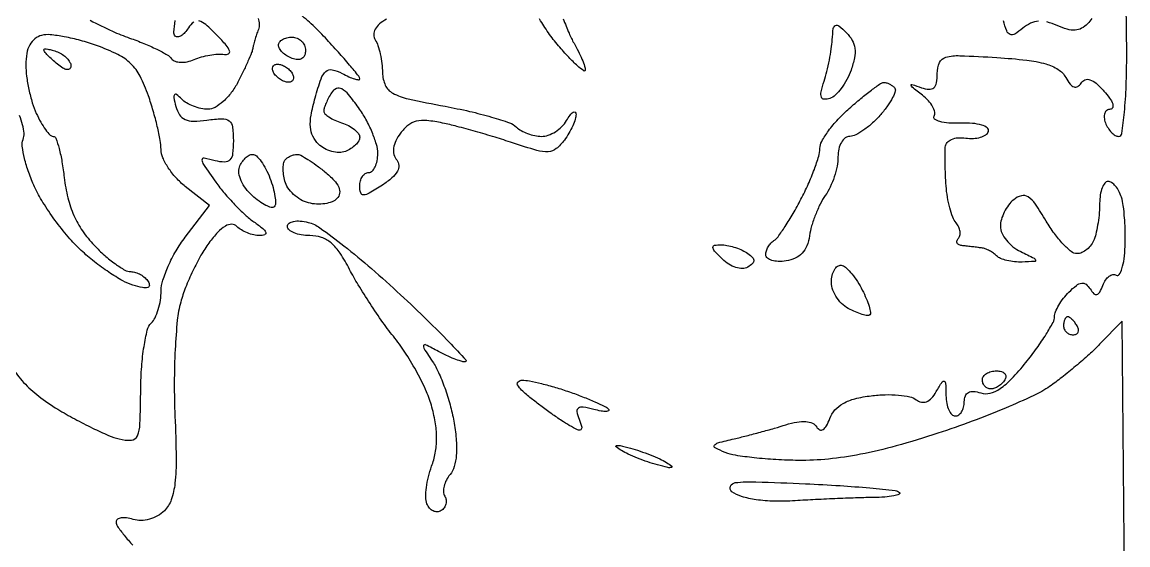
# Model space of a CAD drawing. Extents: x 0 to 102, y 0 to 135.
# Drawn here: x 91.16 to 101.53, y 16.05 to 20.95 of the extents above; entities that cross this region are included whole.
import ezdxf

# ---------------------------------------------------------------- set-up
doc = ezdxf.new("R2010")
doc.units = 0
doc.header["$MEASUREMENT"] = 0

msp = doc.modelspace()

# ---------------------------------------------------------------- linework, layer by layer
for points in [[(88.9569, 18.19047, 0.000001), (89.104993, 18.251533, 0.000001), (89.270403, 18.319737, 0.000001), (89.427824, 18.384646, 0.000001), (89.548945, 18.434589, 0.021636)], [(94.581665, 20.980193, 0.050036), (94.514775, 20.935272, 0.093547), (94.473264, 20.885269, 0.126562), (94.460021, 20.834371, 0.144475), (94.474092, 20.786205, -0.063643), (94.499434, 20.732937, -0.024398), (94.52121, 20.65369, -0.023686), (94.536731, 20.564355, -0.026858), (94.542894, 20.47763, 0.101831), (94.569152, 20.360321, 0.165203), (94.638158, 20.286341, 0.069657), (94.784333, 20.23238, 0.008009), (95.128739, 20.163094, -0.01092), (95.358109, 20.115559, -0.014225), (95.565618, 20.061548, -0.011835), (95.734792, 20.007962, -0.114238), (95.798326, 19.968314, 0.068677), (95.842504, 19.934851, 0.038999), (95.903489, 19.906649, 0.038126), (95.970616, 19.887419, 0.050736), (96.033716, 19.881, 0.085946), (96.096742, 19.891914, 0.0552), (96.163625, 19.92449, 0.053595), (96.224051, 19.972421, 0.06652), (96.268024, 20.02905, -0.025209), (96.301487, 20.08037, -0.09032), (96.32968, 20.107296, -0.325917), (96.347432, 20.106446, -0.219452), (96.356827, 20.08752, -0.085907), (96.350411, 20.042852, -0.027037), (96.326034, 19.979657, -0.026113), (96.290686, 19.910823, -0.026192), (96.248388, 19.846121, -0.064142), (96.171976, 19.765641, -0.158769), (96.096991, 19.736705, -0.084111), (95.989342, 19.749078, -0.010277), (95.761938, 19.820126, 0.006808), (95.59766, 19.872705, 0.005007), (95.41427, 19.926659, 0.00506), (95.239723, 19.974215, 0.01123), (95.105598, 20.006104, 0.027981), (94.959278, 20.028969, 0.084403), (94.858906, 20.021998, 0.109112), (94.781448, 19.984092, 0.066836), (94.710743, 19.910419, 0.046317), (94.667532, 19.838136, 0.077221), (94.647157, 19.770378, 0.095111), (94.650278, 19.710052, 0.113328), (94.675874, 19.659289, -0.162667), (94.695574, 19.608531, -0.142424), (94.68226, 19.552982, -0.086412), (94.631712, 19.491808, -0.031956), (94.541979, 19.424449, -0.010187), (94.418818, 19.34729, -0.122888), (94.365715, 19.331169, -0.346369), (94.338113, 19.350737, -0.071935), (94.329, 19.41375, -0.063824), (94.335314, 19.463013, -0.081689), (94.353851, 19.50475, -0.098557), (94.381337, 19.532675, -0.150331), (94.4136, 19.5426, 0.198434), (94.445922, 19.555953, 0.085712), (94.473349, 19.594679, 0.065678), (94.491977, 19.65203, 0.045756), (94.4982, 19.71989, 0.072025), (94.485802, 19.805512, 0.027307), (94.44517, 19.919575, 0.026365), (94.386769, 20.040621, 0.029142), (94.317674, 20.150707, 0.017631), (94.224433, 20.272336, 0.09412), (94.160399, 20.325598, 0.228869), (94.110015, 20.328429, 0.154217), (94.065169, 20.290666, 0.019895), (94.037523, 20.242949, 0.020294), (94.013954, 20.193496, 0.020555), (93.997054, 20.149011, 0.075023), (93.991895, 20.119351, 0.208868), (94.002487, 20.09354, 0.045931), (94.040683, 20.062791, 0.040401), (94.095104, 20.032689, 0.029296), (94.1598, 20.0079, -0.041043), (94.224548, 19.981332, -0.050783), (94.279297, 19.946016, -0.059344), (94.316986, 19.907757, -0.166342), (94.329, 19.872644, -0.136057), (94.319306, 19.837678, -0.061852), (94.289796, 19.800002, -0.054636), (94.24659, 19.765516, -0.049557), (94.19554, 19.739876, -0.094606), (94.135663, 19.729119, -0.062884), (94.066352, 19.738639, -0.060444), (93.998582, 19.765931, -0.070571), (93.943161, 19.807581, -0.082555), (93.889519, 19.882616, -0.096184), (93.866665, 19.967111, -0.065537), (93.873182, 20.078359, -0.020002), (93.911602, 20.242889, -0.01476), (93.966672, 20.421598, -0.127562), (94.01213, 20.490653, -0.245214), (94.070916, 20.505908, -0.066189), (94.163981, 20.470963, 0.016979), (94.227303, 20.439791, 0.032147), (94.280526, 20.419806, 0.041799), (94.318558, 20.411644, 0.452172), (94.329, 20.420829, 0.172795), (94.320165, 20.445631, 0.003514), (94.234363, 20.549285, 0.007853), (94.130301, 20.669334, 0.005147), (94.006832, 20.804506, 0.018046), (93.874232, 20.936797, 0.022911), (93.742226, 21.048511, 0.021804)], [(91.801753, 20.969406, 0.010391), (92.010712, 20.867871, 0.024373), (92.1717, 20.803048, -0.013851), (92.305292, 20.752496, -0.017029), (92.426825, 20.69771, -0.015573), (92.524741, 20.645645, -0.107078), (92.565012, 20.609373, 0.155564), (92.597589, 20.585225, 0.072679), (92.649791, 20.575503, 0.061435), (92.712541, 20.580767, 0.050825), (92.776512, 20.601115, -0.034259), (92.845763, 20.625693, -0.026035), (92.924379, 20.643314, -0.026606), (93.000189, 20.652088, -0.05419), (93.06, 20.649321, 0.16423), (93.099295, 20.656108, 0.374197), (93.109065, 20.682219, 0.089746), (93.076652, 20.736653, 0.014996), (92.993765, 20.826328, 0.016612), (92.88556, 20.929482, 0.117256), (92.822046, 20.963755, 0.236648)], [(93.375487, 20.987236, -0.0791), (93.38704, 20.933137, -0.105115), (93.379199, 20.883588, 0.010393), (93.361744, 20.835114, 0.009211), (93.345565, 20.783973, 0.009289), (93.332701, 20.737388, 0.027752), (93.326285, 20.704964, -0.061668), (93.315983, 20.666705, -0.00724), (93.28147, 20.585233, -0.008587), (93.237185, 20.489267, -0.006932), (93.186442, 20.387714, -0.043177), (93.125297, 20.290952, -0.047014), (93.049979, 20.209093, -0.052317), (92.972438, 20.152736, -0.131743), (92.905547, 20.1348, -0.054804), (92.84098, 20.141898, -0.038671), (92.771103, 20.163231, -0.039129), (92.706653, 20.194509, -0.063926), (92.658653, 20.231587, 0.027757), (92.612018, 20.273312, 0.419014), (92.592496, 20.270975, 0.21826), (92.586253, 20.244102, 0.013564), (92.605246, 20.162492, 0.07702), (92.639545, 20.083471, 0.148415), (92.691261, 20.038761, 0.109675), (92.770888, 20.022644, 0.031752), (92.896612, 20.033007, -0.025345), (93.039019, 20.046584, -0.179298), (93.104074, 20.025712, -0.197324), (93.136363, 19.968775, -0.031568), (93.1446, 19.838435, -0.027584), (93.137952, 19.71803, -0.157903), (93.111998, 19.660457, -0.218479), (93.062601, 19.639347, -0.05742), (92.975251, 19.651752, 0.018019), (92.869414, 19.67539, 0.476252), (92.850059, 19.658914, 0.146347), (92.863443, 19.617702, 0.003535), (92.979929, 19.451639, 0.02095), (93.05996, 19.348664, 0.015422), (93.156694, 19.241309, 0.015641), (93.254655, 19.145313, 0.033256), (93.337302, 19.078821, -0.015266), (93.4195, 19.017423, -0.124918), (93.447623, 18.980443, -0.429122), (93.438159, 18.958613, -0.087976), (93.391844, 18.9504, -0.055999), (93.336286, 18.956642, -0.038789), (93.275854, 18.975422, -0.039123), (93.219872, 19.002953, -0.062618), (93.177859, 19.035581, 0.198171), (93.128797, 19.055985, 0.134821), (93.069711, 19.039939, 0.074556), (92.998871, 18.982415, 0.025827), (92.914996, 18.880433, 0.030689), (92.840632, 18.765753, 0.017242), (92.76402, 18.618393, 0.017156), (92.696661, 18.46369, 0.026742), (92.650548, 18.325866, 0.043215), (92.619115, 18.15605, 0.011603), (92.598965, 17.882191, 0.011665), (92.59053, 17.568807, 0.011821), (92.59679, 17.256755, -0.007401), (92.608189, 16.862368, -0.031376), (92.596711, 16.626573, -0.054969), (92.562213, 16.473166, -0.114085), (92.497584, 16.36967, -0.067255), (92.433779, 16.321055, -0.061464), (92.357421, 16.289309, -0.063307), (92.27797, 16.277724, -0.0816), (92.205085, 16.288329, 0.040827), (92.143658, 16.302435, 0.072704), (92.091884, 16.302382, 0.113737), (92.057605, 16.28898, 0.247794), (92.0448, 16.264729, 0.15352), (92.057927, 16.222983, 0.016325), (92.119653, 16.140418, 0.018926), (92.202026, 16.04506, 0.014126)], [(92.772424, 20.953523, 0.087063), (92.723415, 20.89865, -0.042781), (92.690411, 20.8544, -0.071976), (92.65506, 20.824579, -0.106686), (92.623133, 20.813123, -0.233434), (92.599149, 20.821251, -0.223175), (92.586013, 20.85766, -0.016065), (92.599738, 20.966856, -0.020097)], [(96.237666, 20.983623, 0.011475), (96.291527, 20.847941, 0.029746), (96.33825, 20.753712, -0.013993), (96.378735, 20.678139, -0.016128), (96.412936, 20.603872, -0.01533), (96.43778, 20.53956, -0.0847), (96.444, 20.503107, -0.612023), (96.428809, 20.495345, -0.027666), (96.370456, 20.542665, -0.021285), (96.289779, 20.622358, -0.010433), (96.193638, 20.730196, -0.02262), (96.097556, 20.853482, -0.024572), (96.01581, 20.981679, -0.02506)], [(101.500194, 15.741423), (101.4777, 18.1467), (101.2662, 17.930621, -0.015247), (101.166618, 17.834903, -0.008745), (101.041105, 17.725344, -0.00873), (100.910977, 17.619536, -0.014369), (100.79692, 17.535237, -0.042828), (100.64821, 17.449666, -0.009811), (100.382868, 17.332149, -0.010075), (100.070632, 17.208468, -0.009667), (99.749367, 17.095666, -0.011966), (99.359791, 16.97754, -0.019587), (99.024096, 16.898477, -0.022644), (98.72369, 16.854041, -0.028273), (98.442047, 16.841346, -0.011682), (98.231498, 16.848687, -0.012608), (98.026827, 16.865803, -0.012192), (97.852425, 16.889141, -0.057463), (97.7553, 16.916252, -0.019308), (97.661979, 16.958558, -0.449807), (97.65529, 16.983582, -0.185122), (97.687679, 17.006728, -0.006505), (97.8399, 17.044201, 0.005661), (97.95383, 17.072044, 0.003514), (98.086938, 17.107173, 0.003525), (98.21783, 17.143697, 0.006358), (98.32448, 17.175742, -0.030524), (98.428535, 17.2016, -0.06426), (98.511518, 17.206102, -0.090708), (98.573139, 17.190034, -0.146341), (98.613362, 17.154283, 0.148102), (98.642148, 17.128874, 0.256988), (98.67309, 17.131168, 0.125763), (98.705001, 17.165873, 0.034757), (98.735704, 17.23393, -0.094786), (98.784485, 17.3147, -0.083687), (98.861577, 17.375963, -0.064458), (98.972469, 17.41971, -0.030619), (99.123622, 17.448123, -0.024962), (99.254791, 17.457935, -0.028021), (99.381278, 17.453979, -0.028956), (99.487179, 17.438494, -0.115917), (99.546221, 17.411138, 0.110811), (99.594739, 17.38806, 0.152225), (99.642597, 17.391843, 0.116084), (99.689214, 17.424574, 0.050199), (99.733998, 17.486359, -0.007915), (99.7897, 17.578714, -0.365736), (99.809249, 17.584997, -0.293476), (99.822359, 17.566223, -0.006298), (99.825427, 17.44875, 0.042469), (99.832621, 17.375878, 0.061619), (99.852096, 17.314315, 0.080414), (99.880054, 17.272553, 0.208019), (99.9126, 17.2584, 0.154397), (99.944865, 17.268607, 0.097848), (99.972349, 17.297352, 0.08029), (99.990895, 17.340298, 0.061935), (99.9972, 17.391001, -0.087742), (100.006981, 17.446307, -0.182982), (100.035146, 17.478942, -0.148994), (100.082763, 17.488643, -0.053178), (100.151468, 17.474639, 0.140384), (100.238212, 17.472176, 0.085973), (100.332226, 17.514395, 0.055319), (100.440831, 17.606643, 0.019801), (100.574468, 17.760077, 0.012893), (100.677379, 17.895125, 0.016705), (100.76426, 18.024332, 0.014465), (100.829166, 18.1352, 0.125835), (100.8432, 18.190082, -0.098728), (100.852367, 18.236053, -0.033869), (100.882732, 18.297134, -0.032109), (100.926276, 18.361712, -0.031996), (100.977778, 18.420263, -0.028944), (101.047963, 18.482761, -0.131923), (101.097712, 18.504226, -0.207295), (101.138692, 18.493157, -0.086368), (101.177504, 18.449427, 0.053038), (101.211688, 18.405341, 0.277821), (101.240094, 18.397684, 0.203259), (101.266912, 18.419359, 0.03091), (101.296129, 18.483369, -0.054277), (101.321871, 18.533442, -0.084579), (101.354934, 18.568787, -0.116058), (101.389741, 18.584284, -0.1875), (101.421223, 18.578462, 0.405907), (101.449524, 18.58472, 0.07029), (101.475376, 18.639395, 0.043563), (101.495251, 18.730739, 0.022112), (101.505006, 18.84805, 0.014661), (101.50624, 18.979069, 0.013622), (101.499913, 19.113196, 0.01375), (101.487755, 19.232112, 0.043898), (101.470584, 19.30995, 0.045444), (101.446924, 19.366593, 0.054198), (101.414506, 19.41451, 0.06307), (101.378705, 19.447314, 0.155167), (101.345099, 19.458, 0.232262), (101.314867, 19.443156, 0.072589), (101.289377, 19.397904, 0.055368), (101.271963, 19.331768, 0.036726), (101.2662, 19.253419, -0.021293), (101.262445, 19.165292, -0.016361), (101.251116, 19.069625, -0.016637), (101.234582, 18.980722, -0.037334), (101.214849, 18.915019, -0.065786), (101.187045, 18.863856, -0.062), (101.146419, 18.820509, -0.066476), (101.099697, 18.79114, -0.107518), (101.054005, 18.7812, -0.171237), (101.000434, 18.800101, -0.033254), (100.923876, 18.870689, -0.031866), (100.841612, 18.969203, -0.024754), (100.764769, 19.085843, 0.015409), (100.663439, 19.246089, 0.098388), (100.595423, 19.313372, 0.212156), (100.532514, 19.323893, 0.110529), (100.460312, 19.286985, 0.059803), (100.412582, 19.236625, 0.043899), (100.372234, 19.171024, 0.044601), (100.344714, 19.101012, 0.071465), (100.3356, 19.037569, 0.110038), (100.349544, 18.974976, 0.059272), (100.391515, 18.907551, 0.054738), (100.453152, 18.845812, 0.056935), (100.52595, 18.799854, -0.003105), (100.65349, 18.737365, -0.246155), (100.666183, 18.719819, -0.440685), (100.655959, 18.707344, -0.005394), (100.54005, 18.702326, -0.033501), (100.467922, 18.704815, -0.033722), (100.396935, 18.71692, -0.035746), (100.336835, 18.736025, -0.101889), (100.30035, 18.76005, 0.044385), (100.270383, 18.785121, 0.031142), (100.232758, 18.807968, 0.031558), (100.193653, 18.825448, 0.055489), (100.15935, 18.834075, 0.002712), (100.122625, 18.83888, 0.001312), (100.075587, 18.84465, 0.001301), (100.026548, 18.850405, 0.001872), (99.9831, 18.855225, -0.063895), (99.949286, 18.863298, -0.159506), (99.929745, 18.879045, -0.221456), (99.926862, 18.899464, -0.12306), (99.940066, 18.921466, 0.1431), (99.955554, 18.949741, 0.088227), (99.957115, 18.987918, 0.075247), (99.944758, 19.03004, 0.062964), (99.919936, 19.069516, -0.081423), (99.889573, 19.121986, -0.025034), (99.861401, 19.209316, -0.024314), (99.839205, 19.31176, -0.024439), (99.827106, 19.4157, -0.005703), (99.821243, 19.521014, -0.005523), (99.817708, 19.627572, -0.005465), (99.816659, 19.721392, -0.020201), (99.819036, 19.780568, -0.158994), (99.836381, 19.822069, -0.111325), (99.877406, 19.852476, -0.085393), (99.937954, 19.86766, -0.0549), (100.010486, 19.865168, 0.046774), (100.082529, 19.861522, 0.059454), (100.148192, 19.872233, 0.071812), (100.198121, 19.89476, 0.169984), (100.223015, 19.926388, 0.321786), (100.212852, 19.960129, 0.092141), (100.161319, 19.986424, 0.05447), (100.074122, 20.002222, 0.025897), (99.959904, 20.004348, -0.023984), (99.850659, 20.005964, -0.049785), (99.766611, 20.019721, -0.091358), (99.719097, 20.042318, -0.393114), (99.713547, 20.070339, 0.194657), (99.720013, 20.108222, 0.073212), (99.700619, 20.1595, 0.058385), (99.660289, 20.215469, 0.042464), (99.603822, 20.267536, -0.002745), (99.507871, 20.342852, -0.197311), (99.498231, 20.360079, -0.547538), (99.506824, 20.367164, -0.005671), (99.59535, 20.337456, 0.062847), (99.666615, 20.322297, 0.206887), (99.711194, 20.337266, 0.170457), (99.736231, 20.382972, 0.040894), (99.7434, 20.470477, -0.105279), (99.765084, 20.572321, -0.226265), (99.824718, 20.623184, -0.075071), (99.954879, 20.637731, -0.005923), (100.303411, 20.620145, -0.012411), (100.582188, 20.595807, -0.042186), (100.760947, 20.560273, -0.069033), (100.876882, 20.508722, -0.126759), (100.947795, 20.434467, 0.035804), (100.989211, 20.371498, 0.140653), (101.026171, 20.344096, 0.238392), (101.060118, 20.34783, 0.11035), (101.091963, 20.380449, -0.161424), (101.128728, 20.411237, -0.179594), (101.174823, 20.412235, -0.096643), (101.233153, 20.378338, -0.029036), (101.306691, 20.305999, -0.029011), (101.359644, 20.240188, -0.070894), (101.388189, 20.18509, -0.168497), (101.38828, 20.150293, -0.320199), (101.366567, 20.1348, 0.155326), (101.334389, 20.124557, 0.152196), (101.313738, 20.097523, 0.113615), (101.308618, 20.056447, 0.066135), (101.320206, 20.0079, 0.048303), (101.344435, 19.959357, 0.053891), (101.37679, 19.918277, 0.061199), (101.411973, 19.89019, 0.13875), (101.444451, 19.881, 0.375478), (101.474569, 19.907329, 0.00901), (101.497808, 20.106732, 0.015278), (101.514565, 20.354814, 0.009223), (101.52, 20.64945, 0.006354), (101.515217, 21.025811, 0.029464)], [(100.691476, 20.961066, 0.092412), (100.618421, 20.941508, 0.061787), (100.545323, 20.894725, -0.033476), (100.470437, 20.840606, -0.237598), (100.427143, 20.836597, -0.211579), (100.394889, 20.86923, -0.026702), (100.364, 20.965936, 0.043434)], [(101.19167, 20.98725, -0.047), (101.152639, 20.936691, -0.084572), (101.097217, 20.894498, -0.105984), (101.035117, 20.87726, -0.084655), (100.960789, 20.885418, -0.037343), (100.867725, 20.919692, 0.042697), (100.771895, 20.953826, 0.083727)], [(91.068993, 17.715124, 0.045095), (91.177841, 17.573702, 0.041357), (91.319266, 17.444042, 0.029006), (91.497513, 17.321739, 0.011819), (91.6577, 17.230078, 0.011362), (91.824134, 17.144827, 0.01136), (91.974174, 17.076391, 0.039848), (92.074736, 17.042444, 0.078069), (92.188064, 17.032207, 0.282663), (92.244632, 17.07231, 0.092788), (92.269062, 17.18254, 0.00591), (92.276116, 17.514601, -0.016379), (92.28483, 17.721113, -0.020904), (92.307017, 17.910319, -0.019362), (92.337723, 18.063964, -0.138227), (92.374414, 18.129454, 0.084242), (92.410272, 18.179969, 0.037145), (92.440368, 18.256433, 0.035405), (92.460911, 18.344196, 0.03981), (92.4678, 18.430585, -0.076852), (92.483302, 18.530842, -0.028678), (92.534181, 18.664335, -0.0276), (92.60729, 18.805912, -0.029945), (92.693779, 18.934603), (92.919758, 19.230877), (92.693779, 19.411066, -0.040224), (92.607219, 19.49228, -0.039017), (92.533807, 19.587094, -0.041696), (92.48289, 19.680851, -0.101976), (92.466526, 19.757278, 0.04318), (92.458407, 19.843422, 0.012589), (92.431208, 19.973936, 0.01255), (92.393028, 20.119963, 0.013126), (92.348081, 20.2617, 0.033665), (92.270509, 20.44485, 0.083379), (92.184413, 20.56187, 0.078775), (92.061709, 20.648159, 0.027724), (91.862905, 20.732266, 0.019457), (91.711156, 20.780187, 0.020821), (91.559512, 20.814949, 0.020923), (91.427445, 20.833812, 0.085296), (91.34685, 20.828149, 0.109226), (91.282961, 20.79666, 0.101165), (91.236198, 20.740419, 0.080187), (91.207995, 20.658606, 0.04301), (91.1988, 20.551914, 0.032922), (91.205888, 20.44438, 0.020174), (91.22764, 20.31915, 0.020192), (91.259341, 20.196383, 0.033624), (91.29698, 20.096481, 0.021531), (91.338962, 20.013952, 0.029921), (91.383949, 19.944297, 0.030116), (91.426102, 19.893586, 0.20716), (91.455177, 19.881, -0.318313), (91.480844, 19.862817, -0.019126), (91.510383, 19.76728, -0.022978), (91.537771, 19.642261, -0.01437), (91.55883, 19.49387, 0.032235), (91.592659, 19.304407, 0.043849), (91.648695, 19.140154, 0.045933), (91.730026, 18.994145, 0.041013), (91.839461, 18.85937, 0.020569), (91.937975, 18.764666, 0.024966), (92.037999, 18.684665, 0.024773), (92.127067, 18.626923, 0.132171), (92.182535, 18.612, -0.076663), (92.227401, 18.60508, -0.053287), (92.274458, 18.584486, -0.0529), (92.316504, 18.55417, -0.071828), (92.346502, 18.518336, -0.135642), (92.357064, 18.48214, -0.353343), (92.341439, 18.462214, -0.111371), (92.293045, 18.461988, -0.019047), (92.203444, 18.485369, -0.055264), (92.106799, 18.526659, -0.019228), (91.977726, 18.606261, -0.018828), (91.84119, 18.705546, -0.020838), (91.717219, 18.811683, -0.028883), (91.596946, 18.937385, -0.01837), (91.47133, 19.096319, -0.018448), (91.3592, 19.261914, -0.032297), (91.280756, 19.407663, -0.022105), (91.226107, 19.542534, -0.02604), (91.186884, 19.674598, -0.026312), (91.165839, 19.787659, -0.125103), (91.173489, 19.852466, 0.111596), (91.181798, 19.909715, 0.043551), (91.168579, 19.989013, 0.040348), (91.138655, 20.075563, 0.039797)]]:
    msp.add_lwpolyline(points, format="xyb")
for points in [[(98.893049, 20.852208, -0.068947), (98.946563, 20.78148, -0.09772), (98.970963, 20.706656, -0.080805), (98.967328, 20.617733, -0.034414), (98.935349, 20.502593, -0.0372), (98.895885, 20.412798, -0.038172), (98.843841, 20.330656, -0.041054), (98.787675, 20.26702, -0.111686), (98.736521, 20.236137, -0.089904), (98.683417, 20.228578, -0.313012), (98.657181, 20.248302, -0.138734), (98.654987, 20.298424, -0.019843), (98.682841, 20.398424, 0.017846), (98.708536, 20.489272, 0.011581), (98.732018, 20.595885, 0.011647), (98.75013, 20.701184, 0.021595), (98.759119, 20.787429, -0.016663), (98.769033, 20.892579, -0.253469), (98.789686, 20.921277, -0.296071), (98.822356, 20.917166, -0.021132)], [(93.6945, 20.8116, -0.096899), (93.742934, 20.802125, -0.097416), (93.784123, 20.775103, -0.098432), (93.811702, 20.734768, -0.10122), (93.8214, 20.687355, -0.094119), (93.812415, 20.640043, -0.166113), (93.786937, 20.610076, -0.151899), (93.746526, 20.60038, -0.075244), (93.6945, 20.611806, -0.048303), (93.645957, 20.636035, -0.053891), (93.604877, 20.66839, -0.061199), (93.57679, 20.703573, -0.13875), (93.5676, 20.736051, -0.164455), (93.577342, 20.76487, -0.095748), (93.604877, 20.789408, -0.076852), (93.645964, 20.805989, -0.057609)], [(91.4949, 20.672994, -0.054778), (91.543432, 20.647983, -0.05745), (91.584523, 20.613367, -0.064053), (91.612488, 20.574852, -0.125677), (91.6218, 20.53839, -0.214681), (91.610895, 20.514163, -0.22275), (91.585779, 20.506762, -0.100348), (91.545369, 20.521595, -0.035237), (91.4949, 20.5578, -0.012711), (91.446289, 20.600276, -0.017822), (91.405277, 20.640783, -0.014236), (91.374019, 20.675889, -0.176553), (91.368, 20.692404, -0.407084), (91.376044, 20.700647, -0.044074), (91.405277, 20.698782, -0.034664), (91.446221, 20.68958, -0.019009)], [(93.557614, 20.5578, -0.085235), (93.593842, 20.551579, -0.053414), (93.632722, 20.532949, -0.051777), (93.668227, 20.505562, -0.064269), (93.6945, 20.4732, -0.076764), (93.70819, 20.44085, -0.154201), (93.706576, 20.413451, -0.186277), (93.69023, 20.395304, -0.117858), (93.662186, 20.3886, -0.085235), (93.625958, 20.394821, -0.053414), (93.587078, 20.413451, -0.051777), (93.551573, 20.440838, -0.064269), (93.5253, 20.4732, -0.076764), (93.51161, 20.50555, -0.154201), (93.513224, 20.532949, -0.186277), (93.52957, 20.551096, -0.117858)], [(99.24285, 20.387249, -0.08073), (99.265322, 20.384225, -0.03967), (99.292257, 20.37365, -0.03802), (99.319143, 20.357916, -0.045017), (99.341743, 20.339057, -0.276609), (99.349768, 20.307051, -0.043336), (99.324563, 20.244067, -0.037777), (99.278143, 20.167117, -0.02435), (99.213687, 20.085257, -0.028437), (99.137493, 20.007081, -0.03164), (99.055462, 19.941001, -0.033359), (98.979217, 19.894447, -0.120953), (98.924444, 19.881, 0.168478), (98.881851, 19.866229, 0.09478), (98.845595, 19.824401, 0.07549), (98.821081, 19.762026, 0.056002), (98.8128, 19.688324, -0.049645), (98.804232, 19.602241, -0.029541), (98.777974, 19.502525, -0.029352), (98.739658, 19.405251, -0.044302), (98.694242, 19.326383, 0.037186), (98.646667, 19.246414, 0.022346), (98.601848, 19.145414, 0.022312), (98.566069, 19.040394, 0.03592), (98.546192, 18.948009, -0.059436), (98.521356, 18.854212, -0.093291), (98.476929, 18.783917, -0.098214), (98.411881, 18.736953, -0.072238), (98.32635, 18.711866, -0.042397), (98.253449, 18.707755, -0.06749), (98.191915, 18.717886, -0.095165), (98.150624, 18.73979, -0.227118), (98.136, 18.770323, -0.076973), (98.141602, 18.806498, -0.053304), (98.158277, 18.844469, -0.052868), (98.182824, 18.878425, -0.071533), (98.211838, 18.902685, 0.098039), (98.250865, 18.938971, 0.01185), (98.317675, 19.036081, 0.013714), (98.391944, 19.156813, 0.010895), (98.465638, 19.290983, 0.014598), (98.533763, 19.431548, 0.016034), (98.591324, 19.571568, 0.015614), (98.632748, 19.693805, 0.074013), (98.6436, 19.766714, -0.128014), (98.661146, 19.834121, -0.030301), (98.724367, 19.932783, -0.029237), (98.813305, 20.040783, -0.025201), (98.91855, 20.143458, -0.008026), (99.027475, 20.236439, -0.011482), (99.12723, 20.315078, -0.007524), (99.212414, 20.377131, -0.147849)], [(93.324945, 19.7118, -0.195632), (93.360432, 19.697363, -0.042212), (93.404712, 19.646225, -0.038104), (93.449277, 19.574041, -0.028411), (93.487461, 19.488567, -0.022264), (93.516743, 19.399848, -0.030793), (93.534434, 19.31794, -0.031408), (93.540314, 19.251559, -0.205563), (93.528186, 19.221186, -0.26947), (93.500429, 19.213833, -0.049276), (93.448827, 19.233607, -0.04119), (93.386071, 19.271804, -0.026626), (93.320024, 19.325467, -0.049954), (93.260675, 19.391068, -0.05476), (93.217598, 19.465238, -0.06188), (93.196091, 19.536487, -0.134798), (93.201657, 19.592849, -0.052863), (93.224883, 19.638344, -0.05647), (93.256702, 19.676858, -0.063337), (93.291875, 19.7031, -0.129335)], [(93.741528, 19.7118, -0.124679), (93.776147, 19.703031, -0.015725), (93.843368, 19.663862, -0.017677), (93.921427, 19.611098, -0.013834), (94.002378, 19.548605, -0.030029), (94.087305, 19.470257, -0.085321), (94.132315, 19.403813, -0.142651), (94.140425, 19.346991, -0.159733), (94.116041, 19.297576, -0.108019), (94.069943, 19.267348, -0.053749), (94.002073, 19.249452, -0.049751), (93.924558, 19.245497, -0.051882), (93.848913, 19.257093, -0.067303), (93.776619, 19.286825, -0.054603), (93.709012, 19.3365, -0.056286), (93.655945, 19.397549, -0.087052), (93.626923, 19.460923, -0.032911), (93.614738, 19.524288, -0.038768), (93.611888, 19.585301, -0.042508), (93.61777, 19.635884, -0.147213), (93.633201, 19.664601, -0.055005), (93.655754, 19.682672, -0.038693), (93.684492, 19.697935, -0.039129), (93.714676, 19.708365, -0.063703)], [(93.846104, 19.074157, -0.094582), (93.956325, 19.023005, -0.010376), (94.180432, 18.854798, -0.012384), (94.440459, 18.64046, -0.009711), (94.711953, 18.395745, -0.004721), (94.964923, 18.154135, -0.008549), (95.166625, 17.950988, -0.004286), (95.324069, 17.784055, -0.65459), (95.316188, 17.766, -0.077854), (95.279016, 17.771823, -0.015235), (95.215014, 17.794553, -0.015834), (95.141352, 17.825992, -0.014087), (95.06685, 17.863203, 0.005531), (94.946417, 17.925953, 0.430132), (94.928098, 17.919408, 0.250609), (94.93003, 17.893987, 0.003266), (95.019415, 17.755606, -0.043343), (95.075233, 17.651812, -0.018625), (95.132084, 17.505031, -0.018264), (95.181376, 17.343258, -0.022971), (95.214533, 17.190177, -0.022191), (95.234813, 17.026127, -0.039847), (95.234672, 16.89054, -0.05017), (95.215167, 16.783916, -0.103247), (95.175647, 16.70928, 0.054872), (95.141265, 16.657153, 0.059319), (95.120124, 16.600118, 0.066917), (95.11464, 16.546967, 0.13144), (95.126797, 16.506552, -0.104129), (95.139618, 16.470993, -0.099004), (95.137357, 16.432596, -0.096667), (95.120349, 16.397288, -0.09417), (95.091182, 16.370584, -0.129081), (95.054674, 16.359417, -0.123967), (95.016773, 16.36736, -0.108024), (94.983238, 16.393845, -0.080347), (94.95945, 16.434749, -0.091789), (94.948101, 16.495951, -0.031124), (94.95373, 16.586691, -0.02973), (94.972619, 16.688402, -0.030073), (95.003388, 16.786756, 0.046012), (95.037904, 16.910815, 0.043405), (95.050053, 17.041569, 0.039581), (95.039665, 17.183172, 0.027678), (95.006647, 17.339856, 0.038436), (94.955155, 17.485484, 0.019088), (94.869057, 17.661523, 0.018824), (94.76541, 17.838141, 0.026194), (94.658792, 17.987262, -0.013746), (94.546608, 18.136189, -0.009159), (94.426005, 18.312555, -0.009224), (94.315222, 18.488075, -0.017799), (94.234267, 18.63315, 0.027092), (94.145252, 18.785929, 0.070949), (94.061402, 18.880881, 0.094972), (93.970486, 18.9325, 0.081932), (93.861981, 18.9504, -0.039208), (93.781652, 18.956709, -0.058358), (93.713823, 18.975725, -0.07674), (93.667625, 19.003612, -0.222181), (93.6522, 19.036612, -0.245078), (93.66738, 19.065722, -0.104925), (93.70898, 19.083327, -0.069373), (93.771576, 19.086632, -0.040051)], [(97.716021, 18.864505, -0.046038), (97.77178, 18.858771, -0.026576), (97.837228, 18.842225, -0.026376), (97.901698, 18.818436, -0.039656), (97.954682, 18.79048, -0.038582), (98.006583, 18.751683, -0.191274), (98.022896, 18.719867, -0.2274), (98.011638, 18.689158, -0.054712), (97.967714, 18.654865, -0.139973), (97.918575, 18.640977, -0.074652), (97.855647, 18.650599, -0.064693), (97.789032, 18.681148, -0.056617), (97.729053, 18.72889, -0.012001), (97.656384, 18.805133, -0.16179), (97.640995, 18.83991, -0.391612), (97.655983, 18.859597, -0.046041)], [(98.85203, 18.669792, -0.11197), (98.892504, 18.645478, -0.030065), (98.943772, 18.590081, -0.028889), (98.995919, 18.518385, -0.026327), (99.041233, 18.438952, -0.017148), (99.077897, 18.359322, -0.025606), (99.103882, 18.287241, -0.023298), (99.118715, 18.228715, -0.251888), (99.111929, 18.206129, -0.244668), (99.090241, 18.199289, -0.02946), (99.039867, 18.211261, -0.02966), (98.977736, 18.234048, -0.020144), (98.909915, 18.266902, -0.072719), (98.845335, 18.314643, -0.061278), (98.792711, 18.381527, -0.063282), (98.759358, 18.45665, -0.091913), (98.75155, 18.52858, -0.051435), (98.762881, 18.591577, -0.084625), (98.78635, 18.640213, -0.121321), (98.817673, 18.667185, -0.19943)], [(100.965107, 18.189, 0.210953), (100.950841, 18.182701, 0.081139), (100.938759, 18.164149, 0.061769), (100.930536, 18.136789, 0.042167), (100.9278, 18.1044, 0.105053), (100.934658, 18.07212, 0.099167), (100.954118, 18.044651, 0.09642), (100.983193, 18.02624, 0.093332), (101.017393, 18.0198, 0.108972), (101.047421, 18.026423, 0.182303), (101.065309, 18.044651, 0.161196), (101.067941, 18.072074, 0.082592), (101.0547, 18.1044, 0.029505), (101.031943, 18.136783, 0.035638), (101.006814, 18.164149, 0.038439), (100.982935, 18.183455, 0.151918)], [(100.298293, 17.6814, -0.066118), (100.344961, 17.675202, -0.138808), (100.376083, 17.656549, -0.191142), (100.387032, 17.628918, -0.139169), (100.3779, 17.5968, -0.06081), (100.351995, 17.564439, -0.051032), (100.317589, 17.537051, -0.053229), (100.280319, 17.518401, -0.089642), (100.246007, 17.5122, -0.105429), (100.215633, 17.518677, -0.099231), (100.189785, 17.537051, -0.096318), (100.172459, 17.564505, -0.092995), (100.1664, 17.5968, -0.153634), (100.176554, 17.629065, -0.097988), (100.205144, 17.656549, -0.080552), (100.247862, 17.675094, -0.062283)], [(95.8518, 17.593645, -0.050179), (95.920544, 17.587061, -0.011611), (96.034151, 17.561777, -0.011874), (96.164209, 17.526349, -0.011364), (96.29437, 17.484306, -0.008849), (96.419073, 17.438382, -0.011166), (96.53266, 17.391308, -0.009376), (96.625657, 17.348211, -0.083363), (96.662288, 17.322112, -0.421273), (96.662117, 17.307831, -0.188809), (96.642836, 17.299948, -0.050304), (96.593098, 17.304217, -0.017411), (96.522699, 17.32003, 0.021924), (96.422874, 17.34151, 0.192406), (96.379519, 17.332175, 0.297762), (96.365558, 17.299132, 0.046873), (96.385527, 17.227741, -0.022558), (96.410165, 17.153714, -0.331266), (96.400969, 17.129546, -0.261611), (96.371999, 17.127931, -0.016592), (96.294046, 17.169436, -0.017054), (96.223345, 17.213421, -0.006666), (96.128702, 17.278724, -0.00659), (96.028082, 17.352163, -0.008147), (95.9364, 17.423312, -0.017147), (95.847409, 17.499887, -0.091499), (95.809112, 17.550952, -0.343644), (95.815023, 17.579958, -0.177579)], [(96.867, 16.956106, -0.016647), (96.95727, 16.92871, -0.012897), (97.053649, 16.89312, -0.013091), (97.141936, 16.855196, -0.030397), (97.2054, 16.821127, -0.0262), (97.253869, 16.787551, -0.623752), (97.251294, 16.775032, -0.121872), (97.21835, 16.774702, -0.007208), (97.1208, 16.799294, -0.016647), (97.03053, 16.82669, -0.012897), (96.934151, 16.86228, -0.013091), (96.845864, 16.900204, -0.030397), (96.7824, 16.934273, -0.0262), (96.733931, 16.967849, -0.623752), (96.736506, 16.980368, -0.121872), (96.76945, 16.980698, -0.007208)], [(98.507998, 16.622777, -0.004671), (98.832079, 16.605083, -0.007175), (99.112251, 16.583118, -0.002983), (99.350149, 16.559597, -0.171883), (99.389248, 16.540952, -0.537067), (99.385773, 16.523836, -0.048553), (99.335381, 16.508923, -0.030295), (99.252071, 16.498021, -0.014482), (99.14415, 16.493637, 0.005361), (99.002449, 16.490469, 0.002179), (98.809609, 16.483247, 0.002155), (98.60231, 16.473684, 0.002745), (98.411186, 16.462988, -0.020352), (98.215551, 16.45894, -0.030726), (98.045741, 16.472799, -0.03594), (97.909306, 16.502553, -0.090836), (97.818986, 16.548176, -0.336564), (97.804906, 16.598546, -0.278429), (97.850442, 16.633231, -0.034847), (98.043349, 16.640601, -0.00343)]]:
    msp.add_lwpolyline(points, format="xyb", close=True)

doc.saveas('drawing.dxf')
